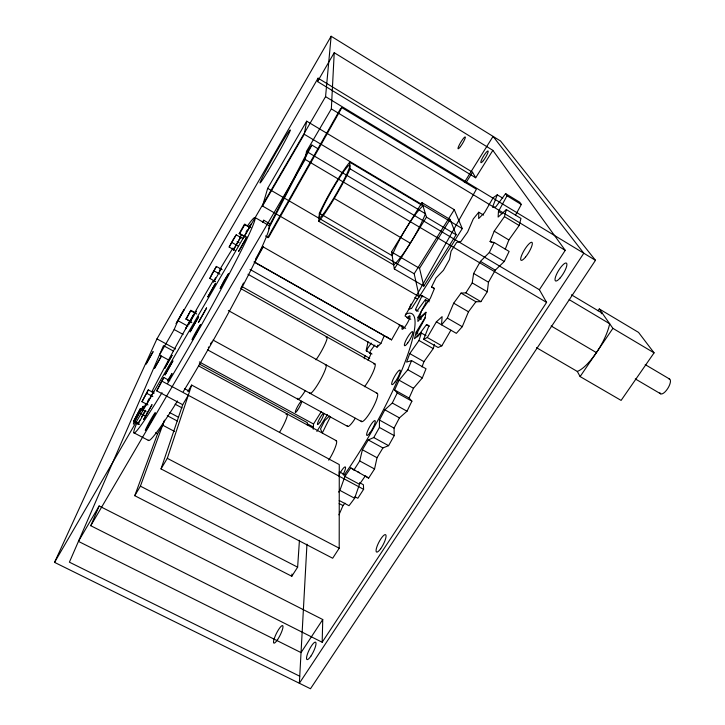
<?xml version="1.0" encoding="UTF-8"?>
<svg xmlns="http://www.w3.org/2000/svg" width="725" height="725" viewBox="0 0 725 725"><rect width="100%" height="100%" fill="white"/><g stroke="black" fill="none" stroke-linecap="round" stroke-linejoin="round"><path stroke-width="1.09" d="M188.273 395.27L182.7 404.713L161.013 468.912L332.675 558.241L339.2 548.209L339.273 464.58L191.663 385.075L187.847 391.554M339.255 476.262L339.255 471.767L345.055 474.884M353.827 470.144L359.718 460.955L362.382 449.763L368.264 439.948L373.756 437.556L379.42 427.469L379.456 420.056L384.857 409.815L392.298 403.028L397.237 392.977L394.618 389.959L399.076 380.19L407.803 369.705L411.573 360.588L426.028 368.762L422.331 377.897L413.495 388.274L409.099 398.052L411.909 401.17L407.024 411.211L399.43 417.89L394.065 428.112L394.228 435.616L388.582 445.667L382.909 447.95L377.027 457.72L374.544 468.975L368.635 478.128L350.755 467.933L344.919 476.452L339.907 490.39L338.666 492.058M483.602 215.108L478.781 212.208L478.672 218.542L484.481 212.742L493.199 197.662L497.259 194.817L502.806 198.179M99.153 505.968L90.752 525.716L322.172 642.25L322.752 619.531L99.153 505.968L78.436 541.385L301.038 652.6L322.752 619.531M429.662 300.05L422.113 295.673L415.461 309.521L416.784 311.288L425.394 299.615L426.073 302.479L418.008 317.215L417.89 321.465L425.947 312.312M90.752 525.716L305.216 159.446L306.494 151.398L331.343 108.895L334.225 52.707L492.855 150.356L565.246 250.343L539.373 289.719L546.596 302.416L322.172 642.25M306.965 544.158L299.362 683.258L583.806 253.233L493.073 136.391L464.353 182.41M313.254 429.236L313.535 424.016L321.32 411.555M497.259 194.817L492.52 207.25L495.8 206.897L505.606 193.62L507.02 195.786L498.456 211.464L498.12 217.083L506.349 209.579L520.967 218.433L519.154 225.502L508.859 239.957L505.234 249.291M164.058 421.325L162.654 425.167L157.588 433.777L134.759 495.701L291.794 576.266L297.631 567.168L299.434 540.297M307.237 424.959L307.391 422.72L199.275 363.986M291.794 576.266L291.958 574.037M349.776 162.173L350.075 168.834L425.403 213.694A35.851 5.619 -59.7 0 1 393.666 264.897L318.764 221.297L319.372 213.204A36.359 3.308 -60.1 0 1 349.776 162.173L422.956 205.846A35.851 5.619 -59.7 0 0 392.143 255.689L319.372 213.204M54.547 562.373L325.561 96.642L331.126 36.25L500.54 141.003L595.479 260.311L310.481 688.75L54.547 562.373L156.953 338.892L331.126 36.25M450.887 330.192L441.833 345.816L438.099 347.493L423.681 339.255L427.297 337.506L436.368 321.837L442.114 316.644L441.534 324.809L447.361 318.085L453.696 303.186L461.064 293.099L475.908 301.763L480.892 301.654L487.272 291.758L488.487 282.224L495.266 270.18L504.292 261.48L509.122 251.43L494.178 242.494L490.082 241.516L494.205 231.166L504.437 216.612L506.349 209.579M461.064 293.099L465.849 292.855L472.22 282.913L473.624 273.461L480.412 261.381L489.293 252.545L494.178 242.494M475.691 177.77L317.541 81.572L318.076 78.164L472.537 172.224L475.691 177.77L492.855 150.356M262.532 206.018L304.282 134.279L306.684 121.184L454.276 209.679L462.269 228.583L419.286 296.77L262.532 206.018L267.661 188.355L306.684 121.184M368.11 341.729L366.089 350.701L372.007 354.036M364.276 358.757L364.974 355.667M425.14 317.595L416.159 332.141L414.501 338.702L421.334 333.02L426.055 335.72M422.022 366.968L423.944 361.648L433.233 348.607L434.52 344.33M411.573 360.588L406.598 362.092L409.752 353.601L418.987 340.478L421.334 333.02M421.189 319.136L419.24 318.012L421.488 310.989L430.414 298.156L434.474 288.414L431.565 286.946L435.997 277.992L443.428 270.307L449.554 259.432L451.05 251.258L456.632 242.404L460.864 241.534L467.625 232.027L473.28 218.941L478.781 212.208M161.013 468.912L167.303 458.327L191.663 385.075M339.228 500.495L349.015 505.706L354.643 498.256L359.5 484.282L365.373 475.817L368.635 478.128M134.759 495.701L140.405 486.158L164.484 420.174M366.614 351.127L367.711 348.218L371.291 343.124M423.681 339.255L429.046 325.57L426.427 324.728L417.355 336.835L416.73 333.582L425.013 318.429L425.965 312.221L419.24 318.012M182.7 404.713L156.727 390.847L163.805 377.507L169.759 380.697M156.727 390.847L163.805 377.507M411.03 304.065L408.982 309.104L411.564 308.451L420.11 295.247L422.113 295.673M436.368 321.837L456.351 333.346L462.26 326.694L468.477 311.777L475.908 301.763M139.635 424.324L133.645 421.171L140.288 408.746L146.233 411.891M147.963 404.894L141.982 401.713L148.308 389.896L154.253 393.068M168.381 359.872L159.418 355.023L174.163 329.531L177.924 320.686L318.076 78.164M133.645 421.171L140.288 408.746M141.982 401.713L148.308 389.896M247.968 274.249L377.045 347.148L377.952 345.073M377.045 347.148L380.915 343.478L384.377 335.476M262.849 222.285L263.737 220.237L270.597 224.188M338.965 514.832L342.988 505.579L345 503.15M138.375 423.01L137.868 424.415L145.725 410.296L144.692 411.646M146.532 403.544C142.752 411.755 157.733 384.839 152.549 392.769M215.57 281.608L209.833 278.4L212.008 273.823L216.413 266.447L222.131 269.664M209.833 278.4L216.413 266.447M234.175 248.34L233.35 250.252L240.945 236.894L240.41 237.501M214.645 279.469C208.863 290.843 225.339 262.151 220.092 269.908M138.847 422.041L139.137 421.47M269.066 226.146L308.569 149.867L311.841 145.063L318.628 149.105M268.477 228.864L311.841 145.063M234.411 247.868L234.936 246.872M244.325 235.244C236.912 249.962 257.447 213.775 248.965 227.079M139.454 420.853L139.789 420.21M214.899 278.971L215.497 277.847M147.501 401.632L147.818 401.034M190.566 320.794L189.035 324.129L196.285 311.224L194.536 313.78M235.018 250.379L229.154 247.053L233.269 239.332L236.232 234.846L242.105 238.199M229.154 247.053L236.232 234.846M190.883 320.205L191.21 319.598M148.154 400.39L148.516 399.72M515.448 215.234L521.311 204.486L519.78 202.248L505.606 193.62M148.897 399.04L149.278 398.342M235.861 245.15L236.223 244.506M191.871 318.384L192.207 317.786M167.983 381.649L172.006 373.556L167.566 380.571M141.611 416.857L141.964 416.232M246.047 232.072L246.391 231.456M253.968 261.952L391.572 339.862L399.919 325.054M191.835 322.634L185.999 318.891L190.838 310.327L195.777 313.055M186.117 319.489L190.838 310.327M244.996 236.921L239.178 233.595L244.407 224.333L250.886 227.559M239.178 233.595L239.748 233.532L245.023 224.197M236.586 243.845L236.975 243.165M255.608 259.033L262.74 246.418M267.67 237.673L340.478 108.75L341.874 107.662L476.407 189.207L405.021 315.991L410.785 319.299M405.683 328.353L263.229 246.944L254.656 262.124L391.572 339.862M341.874 107.662L268.477 237.655L265.549 235.969M246.745 230.831L247.116 230.197M142.317 415.615L142.68 414.99M317.541 81.572L334.225 52.707M237.365 242.485L237.746 241.815M193.194 316.055L193.53 315.466M218.017 273.343L218.352 272.754M143.042 414.365L143.396 413.757M151.126 395.107L151.443 394.563M193.874 314.886L194.209 314.315M143.749 413.168L144.402 412.099M262.695 221.959L263.737 220.237M238.851 239.948L239.187 239.404M219.276 271.213L219.557 270.751M391.536 251.956L421.968 202.665L450.116 219.476L456.125 234.791L423.817 286.094L394.327 268.948L391.536 251.956L419.53 268.322L423.817 286.094M394.327 268.948L426.472 217.147L421.968 202.665M465.957 182.773L472.537 172.224M419.286 296.77L414.183 273.751L454.276 209.679M316.87 431.438L327.401 414.618M419.53 268.322L450.116 219.476M239.486 238.915L240.011 238.099M359.546 482.669L363.406 484.744L363.606 489.33L357.833 498.265L354.915 496.707M598.043 310.808L599.294 308.959L638.535 332.394L654.077 352.848L621.107 400.408L580.118 376.574L577.308 371.445L536.482 347.674M580.118 376.574L612.897 328.353L599.294 308.959M329.467 415.987L324.7 420.69L320.522 428.973L321.827 431.928M262.468 246.899L263.229 246.944M299.742 676.217L69.401 562.174L163.488 345.653L173.42 351.045M140.405 486.158L297.631 567.168M167.303 458.327L339.2 548.209M133.962 432.825L148.48 440.438M155.594 432.725L157.588 433.777M138.683 412.498L144.683 415.67M162.654 425.167L174.616 431.493M169.641 412.552L178.622 417.319M339.146 503.531L342.988 505.579M167.303 415.706L177.281 420.998M339.907 490.39L354.643 498.256M175.097 404.188L182.084 407.912M146.831 393.358L152.821 396.557M184.621 388.691L189.578 391.346M344.919 476.452L359.5 484.282M162.273 381.323L363.606 489.33M350.755 467.933L355.631 470.561M357.579 471.612L359.528 472.664M359.718 460.955L374.544 468.975M362.382 449.763L377.027 457.72M156.953 338.892L175.541 348.997M199.366 361.947L313.535 424.016M307.418 423.817L313.372 427.052M198.686 365.98L336.155 440.601M174.163 329.531L183.09 334.415M207.604 349.858L347.764 426.463M368.264 439.948L382.909 447.95M177.924 320.686L187.811 326.114M213.041 340.061L361.666 421.66M373.756 437.556L388.582 445.667M379.456 420.056L394.065 428.112M185.999 318.891L190.938 321.61M379.42 427.469L394.228 435.616M191.001 310.853L196.711 314.007M392.298 403.028L407.024 411.211M384.857 409.815L399.43 417.89M228.339 310.527L377.072 393.249M394.618 389.959L409.099 398.052M397.237 392.977L411.909 401.17M214.265 270.978L220.019 274.213M242.204 286.692L369.714 358.322M240.845 288.604L374.888 363.85M399.076 380.19L413.495 388.274M407.803 369.705L422.331 377.897M250.043 269.419L380.915 343.478M409.752 353.601L423.944 361.648M418.987 340.478L433.233 348.607M237.157 241.552L239.105 242.657M232.1 242.603L237.999 245.956M427.297 337.506L441.833 345.816M416.159 332.141L418.008 333.201M239.748 233.532L245.621 236.885M399.04 324.936L403.807 327.655M418.008 317.215L420.926 318.891M426.427 324.728L429.254 326.35M244.407 224.333L250.225 227.668M406.961 317.577L408.873 318.674M415.461 309.521L418.307 311.161M255.01 217.518L269.066 225.62M420.11 295.247L422.92 296.869M425.394 299.615L429.236 301.836M414.818 297.549L417.582 299.144M447.361 318.085L462.26 326.694M431.565 286.946L434.438 288.623M453.696 303.186L468.477 311.777M267.661 188.355L414.183 273.751M465.849 292.855L480.892 301.654M551.145 325.969L596.421 352.604M334.252 198.469L410.305 243.201M472.22 282.913L487.272 291.758M635.29 378.921L660.665 393.829M473.624 273.461L488.487 282.224M480.412 261.381L495.266 270.18M305.216 159.446L546.596 302.416M645.187 364.603L669.556 379.021M569.143 299.615L609.662 323.74A34.265 10.884 -58.9 0 1 577.308 371.445M489.293 252.545L504.292 261.48M426.472 217.147L456.125 234.791M612.897 328.353L654.077 352.848M306.494 151.398L539.373 289.719M490.082 241.516L491.922 242.612M304.282 134.279L462.269 228.583M571.418 294.803L602.285 313.218A34.265 10.884 -58.9 0 0 601.243 313.744M494.205 231.166L508.859 239.957M331.343 108.895L565.246 250.343M498.456 211.464L502.28 213.766M504.437 216.612L519.154 225.502M325.561 96.642L595.479 260.311M507.02 195.786L521.311 204.486M350.075 168.834A36.359 3.308 -60.1 0 1 318.764 221.297M668.903 378.867A8.637 3.317 -58.4 0 1 667.68 388.609A8.637 3.317 -58.4 0 1 659.913 392.769M405.402 314.269A114.695 21.732 -61.1 0 1 404.713 362.881A114.695 21.732 -61.1 0 1 343.877 475.446M322.426 432.816A114.695 21.732 -61.1 0 1 330.555 416.567M370.14 351.426A114.695 21.732 -61.1 0 1 374.798 345.1M376.366 393.349A16.177 3.181 -61 0 1 372.079 409.199A16.177 3.181 -61 0 1 361.123 420.727M373.81 364.041A15.116 2.782 -60.8 0 1 373.556 370.973A15.116 2.782 -60.8 0 1 364.467 386.751M335.439 440.718A15.461 2.873 -61.5 0 1 335.702 446.165A15.461 2.873 -61.5 0 1 328.751 460.176M355.268 418.298A15.56 2.936 -61.1 0 1 347.212 425.729M369.487 353.492A7.268 1.287 -60.7 0 1 370.729 354.027A7.268 1.287 -60.7 0 1 368.01 360.153M387.413 337.179A7.468 1.359 -60.4 0 1 386.588 336.726M407.287 317.894A7.767 1.468 -60.2 0 1 409.67 318.112A7.767 1.468 -60.2 0 1 403.897 328.117A7.767 1.468 -60.2 0 1 402.728 325.788M340.016 473.189A8.392 1.686 -61.7 0 1 345.29 466.918A8.392 1.686 -61.7 0 1 343.052 474.667M325.262 364.929A16.34 2.474 -60.9 0 1 320.106 380.489A16.34 2.474 -60.9 0 1 309.829 392.56M326.051 337.234A15.252 2.166 -60.7 0 1 325.144 343.868A15.252 2.166 -60.7 0 1 316 359.808M286.031 414.428A15.597 2.229 -61.3 0 1 286.502 418.289A15.597 2.229 -61.3 0 1 279.632 432.191M305.198 390.802A15.714 2.284 -61 0 1 297.757 398.252M247.85 225.375A123.504 5.963 -60.7 0 1 238.317 256.378A123.504 5.963 -60.7 0 1 167.702 383.317M162.028 392.678A123.504 5.963 -60.7 0 1 137.134 422.34M142.381 410.839A123.504 5.963 -60.7 0 1 146.015 403.363M151.824 391.79A123.504 5.963 -60.7 0 1 190.213 320.667M194.073 313.834A123.504 5.963 -60.7 0 1 212.978 281.083M219.938 269.356A123.504 5.963 -60.7 0 1 232.979 248.004M239.658 237.51A123.504 5.963 -60.7 0 1 241.307 234.982M268.721 225.557A123.177 7.477 -60.7 0 1 245.177 281.336A123.177 7.477 -60.7 0 1 183.253 391.663M177.525 400.952A123.177 7.477 -60.7 0 1 148.262 440.102M243.464 282.995A8.591 0.562 -60.6 0 1 240.945 288.052M211.646 342.037A8.709 0.571 -60.7 0 1 210.422 344.103M208.592 346.994A8.709 0.571 -60.7 0 1 208.311 347.393M172.006 355.368L164.648 368.445L172.006 355.368M185.672 328.642L193.548 314.741L185.672 328.642M206.571 307.962L198.396 322.498L206.571 307.962M184.059 309.502L176.193 323.504L184.059 309.502M228.574 273.552L220.11 288.541L223.789 281.083L228.574 273.552M172.867 361.005L165.092 374.879L172.867 361.005M151.951 404.767L143.722 419.403L151.951 404.767M161.322 356.22L154.498 368.373L161.322 356.22M143.269 406.299L133.355 424.071L137.949 414.818L143.269 406.299M246.853 236.993L238.607 251.43L246.853 236.993M198.55 316.961L190.186 331.796L198.55 316.961M215.506 283.357L207.848 296.842L215.506 283.357M153.047 351.752L146.205 363.914L153.047 351.752M297.522 410.25A6.416 0.952 -61.1 0 0 301.609 401.26A6.416 0.952 -61.1 0 0 296.298 409.054A6.416 0.952 -61.1 0 0 297.522 410.25M460.411 146.64A6.887 1.06 -59 0 0 465.278 136.998A6.887 1.06 -59 0 0 459.315 144.9A6.887 1.06 -59 0 0 460.411 146.64M525.48 257.139A10.494 2.51 -58.8 0 0 531.996 242.395A10.494 2.51 -58.8 0 0 522.027 254.448A10.494 2.51 -58.8 0 0 525.48 257.139M148.272 426.255A10.204 0.553 -60.9 0 0 155.304 412.616A10.204 0.553 -60.9 0 0 147.465 425.72A10.204 0.553 -60.9 0 0 148.272 426.255M277.63 639.55A9.778 2.048 -63.4 0 0 282.632 625.603A9.778 2.048 -63.4 0 0 274.494 637.873A9.778 2.048 -63.4 0 0 277.63 639.55M267.761 171.39A30.568 1.178 -60.3 0 0 290.308 129.965A30.568 1.178 -60.3 0 0 267.344 168.019A30.568 1.178 -60.3 0 0 267.761 171.39M319.788 422.376A6.389 1.069 -61.2 0 0 323.758 413.368A6.389 1.069 -61.2 0 0 318.384 421.08A6.389 1.069 -61.2 0 0 319.788 422.376M483.321 160.669A6.86 1.196 -58.8 0 0 488.106 151.045A6.86 1.196 -58.8 0 0 482.034 158.82A6.86 1.196 -58.8 0 0 483.321 160.669M560.171 277.911A10.422 2.809 -58.6 0 0 566.47 263.157A10.422 2.809 -58.6 0 0 556.265 274.956A10.422 2.809 -58.6 0 0 560.171 277.911M310.871 656.17A9.715 2.302 -63.8 0 0 315.556 642.169A9.715 2.302 -63.8 0 0 307.355 654.303A9.715 2.302 -63.8 0 0 310.871 656.17M328.28 206.87A30.232 2.755 -60.1 0 0 349.686 165.363A30.232 2.755 -60.1 0 0 325.516 202.13A30.232 2.755 -60.1 0 0 328.28 206.87M380.679 548.716A9.769 2.456 -62.6 0 0 385.591 534.688A9.769 2.456 -62.6 0 0 376.955 546.641A9.769 2.456 -62.6 0 0 380.679 548.716M407.713 342.988A8.093 1.595 -60.3 0 0 412.616 331.669A8.093 1.595 -60.3 0 0 405.438 341.403A8.093 1.595 -60.3 0 0 407.713 342.988M394.989 382.048A8.347 1.695 -60.7 0 0 400.164 370.14A8.347 1.695 -60.7 0 0 392.85 379.873A8.347 1.695 -60.7 0 0 394.989 382.048M370.022 432.734A8.455 1.731 -61.2 0 0 375.088 420.654A8.455 1.731 -61.2 0 0 367.738 430.668A8.455 1.731 -61.2 0 0 370.022 432.734M194.363 336.509A8.736 0.453 -60.7 0 0 200.635 324.592A8.736 0.453 -60.7 0 0 194.037 335.485A8.736 0.453 -60.7 0 0 194.363 336.509"/></g></svg>
